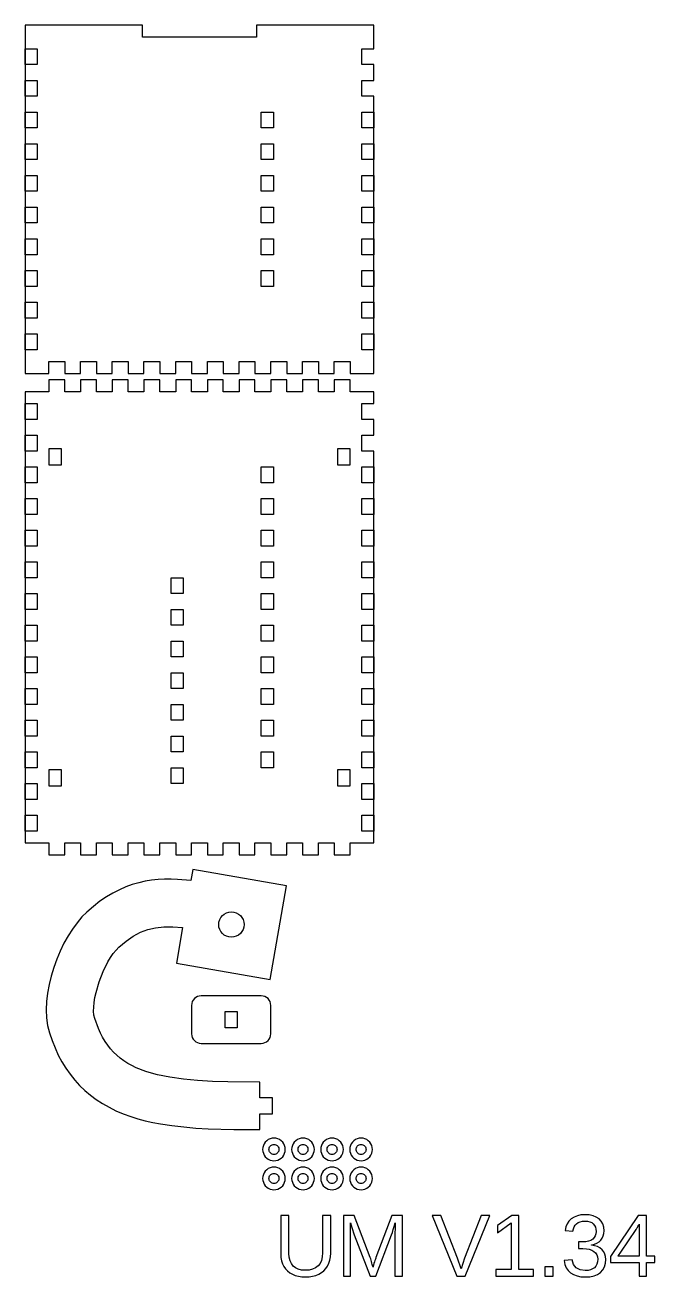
# Model space of a CAD drawing. Header units: metres. Extents: x -55 to 408, y -340 to 55.
# Drawn here: x 209 to 407.6, y -340.3 to 55 of the extents above; entities that cross this region are included whole.
import ezdxf

# ---------------------------------------------------------------- set-up
doc = ezdxf.new("R2010")
doc.units = ezdxf.units.M

msp = doc.modelspace()

# ---------------------------------------------------------------- linework, layer by layer
for p, q in [((246, 55), (209, 55)), ((209, 55), (209, -55)), ((246, 51.2), (246, 55)), ((319, 55), (282, 55)), ((282, 55), (282, 51.2)), ((319, 47.5), (319, 55)), ((209, 42.5), (209, 47.5)), ((209, 47.5), (212.8, 47.5)), ((212.8, 47.5), (212.8, 42.5)), ((282, 51.2), (246, 51.2)), ((315.2, 42.5), (315.2, 47.5)), ((315.2, 47.5), (319, 47.5)), ((212.8, 42.5), (209, 42.5)), ((319, 42.5), (315.2, 42.5)), ((319, 37.5), (319, 42.5)), ((209, 32.5), (209, 37.5)), ((209, 37.5), (212.8, 37.5)), ((212.8, 37.5), (212.8, 32.5)), ((315.2, 32.5), (315.2, 37.5)), ((315.2, 37.5), (319, 37.5)), ((212.8, 32.5), (209, 32.5)), ((319, 32.5), (315.2, 32.5)), ((319, -55), (319, 32.5)), ((209, 22.5), (209, 27.5)), ((209, 27.5), (212.8, 27.5)), ((212.8, 27.5), (212.8, 22.5)), ((283.5, 22.5), (283.5, 27.5)), ((283.5, 27.5), (287.3, 27.5)), ((287.3, 27.5), (287.3, 22.5)), ((315.2, 22.5), (315.2, 27.5)), ((315.2, 27.5), (319, 27.5)), ((319, 27.5), (319, 22.5)), ((212.8, 22.5), (209, 22.5)), ((287.3, 22.5), (283.5, 22.5)), ((319, 22.5), (315.2, 22.5)), ((209, 12.5), (209, 17.5)), ((209, 17.5), (212.8, 17.5)), ((212.8, 17.5), (212.8, 12.5)), ((283.5, 12.5), (283.5, 17.5)), ((283.5, 17.5), (287.3, 17.5)), ((287.3, 17.5), (287.3, 12.5)), ((315.2, 12.5), (315.2, 17.5)), ((315.2, 17.5), (319, 17.5)), ((319, 17.5), (319, 12.5)), ((212.8, 12.5), (209, 12.5)), ((287.3, 12.5), (283.5, 12.5)), ((319, 12.5), (315.2, 12.5)), ((209, 2.5), (209, 7.5)), ((209, 7.5), (212.8, 7.5)), ((212.8, 7.5), (212.8, 2.5)), ((283.5, 2.5), (283.5, 7.5)), ((283.5, 7.5), (287.3, 7.5)), ((287.3, 7.5), (287.3, 2.49998)), ((315.2, 2.5), (315.2, 7.5)), ((315.2, 7.5), (319, 7.5)), ((319, 7.5), (319, 2.5)), ((212.8, 2.5), (209, 2.5)), ((287.3, 2.49998), (283.5, 2.5)), ((319, 2.5), (315.2, 2.5)), ((209, -7.5), (209, -2.5)), ((209, -2.5), (212.8, -2.5)), ((212.8, -2.5), (212.8, -7.5)), ((283.5, -7.5), (283.5, -2.49998)), ((283.5, -2.49998), (287.3, -2.5)), ((287.3, -2.5), (287.3, -7.5)), ((315.2, -7.5), (315.2, -2.5)), ((315.2, -2.5), (319, -2.5)), ((319, -2.5), (319, -7.5)), ((212.8, -7.5), (209, -7.5)), ((287.3, -7.5), (283.5, -7.5)), ((319, -7.5), (315.2, -7.5)), ((209, -17.5), (209, -12.5)), ((209, -12.5), (212.8, -12.5)), ((212.8, -12.5), (212.8, -17.5)), ((283.5, -17.5), (283.5, -12.5)), ((283.5, -12.5), (287.3, -12.5)), ((287.3, -12.5), (287.3, -17.5)), ((315.2, -17.5), (315.2, -12.5)), ((315.2, -12.5), (319, -12.5)), ((319, -12.5), (319, -17.5)), ((212.8, -17.5), (209, -17.5)), ((287.3, -17.5), (283.5, -17.5)), ((319, -17.5), (315.2, -17.5)), ((209, -27.5), (209, -22.5)), ((209, -22.5), (212.8, -22.5)), ((212.8, -22.5), (212.8, -27.5)), ((283.5, -27.5), (283.5, -22.5)), ((283.5, -22.5), (287.3, -22.5)), ((287.3, -22.5), (287.3, -27.5)), ((315.2, -27.5), (315.2, -22.5)), ((315.2, -22.5), (319, -22.5)), ((319, -22.5), (319, -27.5)), ((212.8, -27.5), (209, -27.5)), ((287.3, -27.5), (283.5, -27.5)), ((319, -27.5), (315.2, -27.5)), ((209, -37.5), (209, -32.5)), ((209, -32.5), (212.8, -32.5)), ((212.8, -32.5), (212.8, -37.5)), ((315.2, -37.5), (315.2, -32.5)), ((315.2, -32.5), (319, -32.5)), ((319, -32.5), (319, -37.5)), ((212.8, -37.5), (209, -37.5)), ((319, -37.5), (315.2, -37.5)), ((209, -47.5), (209, -42.5)), ((209, -42.5), (212.8, -42.5)), ((212.8, -42.5), (212.8, -47.5)), ((315.2, -47.5), (315.2, -42.5)), ((315.2, -42.5), (319, -42.5)), ((319, -42.5), (319, -47.5)), ((212.8, -47.5), (209, -47.5)), ((216.5, -51.2), (221.5, -51.2)), ((216.5, -55), (216.5, -51.2)), ((221.5, -51.2), (221.5, -55)), ((226.5, -55), (226.5, -51.2)), ((226.5, -51.2), (231.5, -51.2)), ((231.5, -51.2), (231.5, -55)), ((236.5, -55), (236.5, -51.2)), ((236.5, -51.2), (241.5, -51.2)), ((241.5, -51.2), (241.5, -55)), ((246.5, -55), (246.5, -51.2)), ((246.5, -51.2), (251.5, -51.2)), ((251.5, -51.2), (251.5, -55)), ((256.5, -55), (256.5, -51.2)), ((256.5, -51.2), (261.5, -51.2)), ((261.5, -51.2), (261.5, -55)), ((266.5, -55), (266.5, -51.2)), ((266.5, -51.2), (271.5, -51.2)), ((271.5, -51.2), (271.5, -55)), ((276.5, -55), (276.5, -51.2)), ((276.5, -51.2), (281.5, -51.2)), ((281.5, -51.2), (281.5, -55)), ((286.5, -55), (286.5, -51.2)), ((286.5, -51.2), (291.5, -51.2)), ((291.5, -51.2), (291.5, -55)), ((296.5, -55), (296.5, -51.2)), ((296.5, -51.2), (301.5, -51.2)), ((301.5, -51.2), (301.5, -55)), ((306.5, -55), (306.5, -51.2)), ((306.5, -51.2), (311.5, -51.2)), ((311.5, -51.2), (311.5, -55)), ((319, -47.5), (315.2, -47.5)), ((209, -55), (216.5, -55)), ((221.5, -55), (226.5, -55)), ((231.5, -55), (236.5, -55)), ((241.5, -55), (246.5, -55)), ((251.5, -55), (256.5, -55)), ((261.5, -55), (266.5, -55)), ((271.5, -55), (276.5, -55)), ((281.5, -55), (286.5, -55)), ((291.5, -55), (296.5, -55)), ((301.5, -55), (306.5, -55)), ((311.5, -55), (319, -55)), ((221.5, -57), (216.5, -57)), ((216.5, -57), (216.5, -60.8)), ((221.5, -60.8), (221.5, -57)), ((231.5, -57), (226.5, -57)), ((226.5, -57), (226.5, -60.8)), ((231.5, -60.8), (231.5, -57)), ((241.5, -57), (236.5, -57)), ((236.5, -57), (236.5, -60.8)), ((241.5, -60.8), (241.5, -57)), ((251.5, -57), (246.5, -57)), ((246.5, -57), (246.5, -60.8)), ((251.5, -60.8), (251.5, -57)), ((261.5, -57), (256.5, -57)), ((256.5, -57), (256.5, -60.8)), ((261.5, -60.8), (261.5, -57)), ((271.5, -57), (266.5, -57)), ((266.5, -57), (266.5, -60.8)), ((271.5, -60.8), (271.5, -57)), ((281.5, -57), (276.5, -57)), ((276.5, -57), (276.5, -60.8)), ((281.5, -60.8), (281.5, -57)), ((291.5, -57), (286.5, -57)), ((286.5, -57), (286.5, -60.8)), ((291.5, -60.8), (291.5, -57)), ((301.5, -57), (296.5, -57)), ((296.5, -57), (296.5, -60.8)), ((301.5, -60.8), (301.5, -57)), ((311.5, -57), (306.5, -57)), ((306.5, -57), (306.5, -60.8)), ((311.5, -60.8), (311.5, -57)), ((216.5, -60.8), (209, -60.8)), ((209, -60.8), (209, -203.2)), ((226.5, -60.8), (221.5, -60.8)), ((236.5, -60.8), (231.5, -60.8)), ((246.5, -60.8), (241.5, -60.8)), ((256.5, -60.8), (251.5, -60.8)), ((266.5, -60.8), (261.5, -60.8)), ((276.5, -60.8), (271.5, -60.8)), ((286.5, -60.8), (281.5, -60.8)), ((296.5, -60.8), (291.5, -60.8)), ((306.5, -60.8), (301.5, -60.8)), ((319, -60.8), (311.5, -60.8)), ((319, -64.5), (319, -60.8)), ((209, -69.5), (209, -64.5)), ((209, -64.5), (212.8, -64.5)), ((212.8, -64.5), (212.8, -69.5)), ((315.2, -69.5), (315.2, -64.5)), ((315.2, -64.5), (319, -64.5)), ((212.8, -69.5), (209, -69.5)), ((319, -69.5), (315.2, -69.5)), ((319, -74.5), (319, -69.5)), ((209, -79.5), (209, -74.5)), ((209, -74.5), (212.8, -74.5)), ((212.8, -74.5), (212.8, -79.5)), ((315.2, -79.5), (315.2, -74.5)), ((315.2, -74.5), (319, -74.5)), ((216.6, -83.925), (216.6, -78.675)), ((216.6, -78.675), (220.4, -78.675)), ((220.4, -78.675), (220.4, -83.925)), ((307.6, -83.925), (307.6, -78.675)), ((307.6, -78.675), (311.4, -78.675)), ((311.4, -78.675), (311.4, -83.925)), ((212.8, -79.5), (209, -79.5)), ((319, -79.5), (315.2, -79.5)), ((319, -203.2), (319, -79.5)), ((209, -89.5), (209, -84.5)), ((209, -84.5), (212.8, -84.5)), ((212.8, -84.5), (212.8, -89.5)), ((220.4, -83.925), (216.6, -83.925)), ((283.5, -89.5), (283.5, -84.5)), ((283.5, -84.5), (287.3, -84.5)), ((287.3, -84.5), (287.3, -89.5)), ((311.4, -83.925), (307.6, -83.925)), ((315.2, -89.5), (315.2, -84.5)), ((315.2, -84.5), (319, -84.5)), ((319, -84.5), (319, -89.5)), ((212.8, -89.5), (209, -89.5)), ((287.3, -89.5), (283.5, -89.5)), ((319, -89.5), (315.2, -89.5)), ((209, -99.5), (209, -94.5)), ((209, -94.5), (212.8, -94.5)), ((212.8, -94.5), (212.8, -99.5)), ((283.5, -99.5), (283.5, -94.5)), ((283.5, -94.5), (287.3, -94.5)), ((287.3, -94.5), (287.3, -99.5)), ((315.2, -99.5), (315.2, -94.5)), ((315.2, -94.5), (319, -94.5)), ((319, -94.5), (319, -99.5)), ((212.8, -99.5), (209, -99.5)), ((287.3, -99.5), (283.5, -99.5)), ((319, -99.5), (315.2, -99.5)), ((209, -109.5), (209, -104.5)), ((209, -104.5), (212.8, -104.5)), ((212.8, -104.5), (212.8, -109.5)), ((283.5, -109.5), (283.5, -104.5)), ((283.5, -104.5), (287.3, -104.5)), ((287.3, -104.5), (287.3, -109.5)), ((315.2, -109.5), (315.2, -104.5)), ((315.2, -104.5), (319, -104.5)), ((319, -104.5), (319, -109.5)), ((212.8, -109.5), (209, -109.5)), ((287.3, -109.5), (283.5, -109.5)), ((319, -109.5), (315.2, -109.5)), ((209, -119.5), (209, -114.5)), ((209, -114.5), (212.8, -114.5)), ((212.8, -114.5), (212.8, -119.5)), ((283.5, -119.5), (283.5, -114.5)), ((283.5, -114.5), (287.3, -114.5)), ((287.3, -114.5), (287.3, -119.5)), ((315.2, -119.5), (315.2, -114.5)), ((315.2, -114.5), (319, -114.5)), ((319, -114.5), (319, -119.5)), ((212.8, -119.5), (209, -119.5)), ((255.05, -124.5), (255.05, -119.5)), ((255.05, -119.5), (258.85, -119.5)), ((258.85, -119.5), (258.85, -124.5)), ((287.3, -119.5), (283.5, -119.5)), ((319, -119.5), (315.2, -119.5)), ((209, -129.5), (209, -124.5)), ((209, -124.5), (212.8, -124.5)), ((212.8, -124.5), (212.8, -129.5)), ((258.85, -124.5), (255.05, -124.5)), ((283.5, -129.5), (283.5, -124.5)), ((283.5, -124.5), (287.3, -124.5)), ((287.3, -124.5), (287.3, -129.5)), ((315.2, -129.5), (315.2, -124.5)), ((315.2, -124.5), (319, -124.5)), ((319, -124.5), (319, -129.5)), ((212.8, -129.5), (209, -129.5)), ((255.05, -134.5), (255.05, -129.5)), ((255.05, -129.5), (258.85, -129.5)), ((258.85, -129.5), (258.85, -134.5)), ((287.3, -129.5), (283.5, -129.5)), ((319, -129.5), (315.2, -129.5)), ((209, -139.5), (209, -134.5)), ((209, -134.5), (212.8, -134.5)), ((212.8, -134.5), (212.8, -139.5)), ((258.85, -134.5), (255.05, -134.5)), ((283.5, -139.5), (283.5, -134.5)), ((283.5, -134.5), (287.3, -134.5)), ((287.3, -134.5), (287.3, -139.5)), ((315.2, -139.5), (315.2, -134.5)), ((315.2, -134.5), (319, -134.5)), ((319, -134.5), (319, -139.5)), ((212.8, -139.5), (209, -139.5)), ((255.05, -144.5), (255.05, -139.5)), ((255.05, -139.5), (258.85, -139.5)), ((258.85, -139.5), (258.85, -144.5)), ((287.3, -139.5), (283.5, -139.5)), ((319, -139.5), (315.2, -139.5)), ((209, -149.5), (209, -144.5)), ((209, -144.5), (212.8, -144.5)), ((212.8, -144.5), (212.8, -149.5)), ((258.85, -144.5), (255.05, -144.5)), ((283.5, -149.5), (283.5, -144.5)), ((283.5, -144.5), (287.3, -144.5)), ((287.3, -144.5), (287.3, -149.5)), ((315.2, -149.5), (315.2, -144.5)), ((315.2, -144.5), (319, -144.5)), ((319, -144.5), (319, -149.5)), ((212.8, -149.5), (209, -149.5)), ((255.05, -154.5), (255.05, -149.5)), ((255.05, -149.5), (258.85, -149.5)), ((258.85, -149.5), (258.85, -154.5)), ((287.3, -149.5), (283.5, -149.5)), ((319, -149.5), (315.2, -149.5)), ((209, -159.5), (209, -154.5)), ((209, -154.5), (212.8, -154.5)), ((212.8, -154.5), (212.8, -159.5)), ((258.85, -154.5), (255.05, -154.5)), ((283.5, -159.5), (283.5, -154.5)), ((283.5, -154.5), (287.3, -154.5)), ((287.3, -154.5), (287.3, -159.5)), ((315.2, -159.5), (315.2, -154.5)), ((315.2, -154.5), (319, -154.5)), ((319, -154.5), (319, -159.5)), ((212.8, -159.5), (209, -159.5)), ((255.05, -164.5), (255.05, -159.5)), ((255.05, -159.5), (258.85, -159.5)), ((258.85, -159.5), (258.85, -164.5)), ((287.3, -159.5), (283.5, -159.5)), ((319, -159.5), (315.2, -159.5)), ((209, -169.5), (209, -164.5)), ((209, -164.5), (212.8, -164.5)), ((212.8, -164.5), (212.8, -169.5)), ((258.85, -164.5), (255.05, -164.5)), ((283.5, -169.5), (283.5, -164.5)), ((283.5, -164.5), (287.3, -164.5)), ((287.3, -164.5), (287.3, -169.5)), ((315.2, -169.5), (315.2, -164.5)), ((315.2, -164.5), (319, -164.5)), ((319, -164.5), (319, -169.5)), ((212.8, -169.5), (209, -169.5)), ((255.05, -174.5), (255.05, -169.5)), ((255.05, -169.5), (258.85, -169.5)), ((258.85, -169.5), (258.85, -174.5)), ((287.3, -169.5), (283.5, -169.5)), ((319, -169.5), (315.2, -169.5)), ((209, -179.5), (209, -174.5)), ((209, -174.5), (212.8, -174.5)), ((212.8, -174.5), (212.8, -179.5)), ((258.85, -174.5), (255.05, -174.5)), ((283.5, -179.5), (283.5, -174.5)), ((283.5, -174.5), (287.3, -174.5)), ((287.3, -174.5), (287.3, -179.5)), ((315.2, -179.5), (315.2, -174.5)), ((315.2, -174.5), (319, -174.5)), ((319, -174.5), (319, -179.5)), ((212.8, -179.5), (209, -179.5)), ((216.6, -185.325), (216.6, -180.075)), ((216.6, -180.075), (220.4, -180.075)), ((220.4, -180.075), (220.4, -185.325)), ((255.05, -184.5), (255.05, -179.5)), ((255.05, -179.5), (258.85, -179.5)), ((258.85, -179.5), (258.85, -184.5)), ((287.3, -179.5), (283.5, -179.5)), ((307.6, -185.325), (307.6, -180.075)), ((307.6, -180.075), (311.4, -180.075)), ((311.4, -180.075), (311.4, -185.325)), ((319, -179.5), (315.2, -179.5)), ((209, -189.5), (209, -184.5)), ((209, -184.5), (212.8, -184.5)), ((212.8, -184.5), (212.8, -189.5)), ((220.4, -185.325), (216.6, -185.325)), ((258.85, -184.5), (255.05, -184.5)), ((311.4, -185.325), (307.6, -185.325)), ((315.2, -189.5), (315.2, -184.5)), ((315.2, -184.5), (319, -184.5)), ((319, -184.5), (319, -189.5)), ((212.8, -189.5), (209, -189.5)), ((319, -189.5), (315.2, -189.5)), ((209, -199.5), (209, -194.5)), ((209, -194.5), (212.8, -194.5)), ((212.8, -194.5), (212.8, -199.5)), ((315.2, -199.5), (315.2, -194.5)), ((315.2, -194.5), (319, -194.5)), ((319, -194.5), (319, -199.5)), ((212.8, -199.5), (209, -199.5)), ((319, -199.5), (315.2, -199.5)), ((209, -203.2), (216.5, -203.2)), ((216.5, -203.2), (216.5, -207)), ((221.5, -203.2), (226.5, -203.2)), ((221.5, -207), (221.5, -203.2)), ((226.5, -203.2), (226.5, -207)), ((231.5, -207), (231.5, -203.2)), ((231.5, -203.2), (236.5, -203.2)), ((236.5, -203.2), (236.5, -207)), ((241.5, -207), (241.5, -203.2)), ((241.5, -203.2), (246.5, -203.2)), ((246.5, -203.2), (246.5, -207)), ((251.5, -207), (251.5, -203.2)), ((251.5, -203.2), (256.5, -203.2)), ((256.5, -203.2), (256.5, -207)), ((261.5, -207), (261.5, -203.2)), ((261.5, -203.2), (266.5, -203.2)), ((266.5, -203.2), (266.5, -207)), ((271.5, -207), (271.5, -203.2)), ((271.5, -203.2), (276.5, -203.2)), ((276.5, -203.2), (276.5, -207)), ((281.5, -207), (281.5, -203.2)), ((281.5, -203.2), (286.5, -203.2)), ((286.5, -203.2), (286.5, -207)), ((291.5, -207), (291.5, -203.2)), ((291.5, -203.2), (296.5, -203.2)), ((296.5, -203.2), (296.5, -207)), ((301.5, -207), (301.5, -203.2)), ((301.5, -203.2), (306.5, -203.2)), ((306.5, -203.2), (306.5, -207)), ((311.5, -207), (311.5, -203.2)), ((311.5, -203.2), (319, -203.2)), ((216.5, -207), (221.5, -207)), ((226.5, -207), (231.5, -207)), ((236.5, -207), (241.5, -207)), ((246.5, -207), (251.5, -207)), ((256.5, -207), (261.5, -207)), ((266.5, -207), (271.5, -207)), ((276.5, -207), (281.5, -207)), ((286.5, -207), (291.5, -207)), ((296.5, -207), (301.5, -207)), ((306.5, -207), (311.5, -207)), ((261.858, -211.647), (261.258, -215.08)), ((291.412, -216.8), (261.858, -211.647)), ((240.79, -217.108), (238.757, -217.992)), ((242.821, -216.377), (240.79, -217.108)), ((244.851, -215.789), (242.821, -216.377)), ((246.882, -215.335), (244.851, -215.789)), ((248.914, -215.004), (246.882, -215.335)), ((250.951, -214.788), (248.914, -215.004)), ((252.994, -214.676), (250.951, -214.788)), ((255.044, -214.66), (252.994, -214.676)), ((257.104, -214.728), (255.044, -214.66)), ((261.258, -215.08), (257.104, -214.728)), ((286.259, -246.357), (291.412, -216.8)), ((234.674, -220.258), (232.621, -221.659)), ((236.718, -219.039), (234.674, -220.258)), ((238.757, -217.992), (236.718, -219.039)), ((228.484, -225.047), (226.928, -226.607)), ((230.558, -223.252), (228.484, -225.047)), ((232.621, -221.659), (230.558, -223.252)), ((272.502, -225.315), (273.252, -225.082)), ((273.252, -225.082), (274.059, -225)), ((274.059, -225), (274.865, -225.082)), ((274.865, -225.082), (275.615, -225.315)), ((225.415, -228.4), (223.96, -230.398)), ((226.928, -226.607), (225.415, -228.4)), ((270.058, -229), (270.14, -228.194)), ((270.14, -229.806), (270.058, -229)), ((270.14, -228.194), (270.373, -227.443)), ((270.373, -227.443), (270.742, -226.764)), ((270.742, -226.764), (271.23, -226.172)), ((271.23, -226.172), (271.822, -225.684)), ((271.822, -225.684), (272.502, -225.315)), ((275.615, -225.315), (276.295, -225.684)), ((276.295, -225.684), (276.887, -226.172)), ((276.887, -226.172), (277.375, -226.764)), ((277.375, -226.764), (277.744, -227.443)), ((277.744, -227.443), (277.977, -228.194)), ((277.977, -228.194), (278.058, -229)), ((278.058, -229), (277.977, -229.806)), ((222.575, -232.577), (221.276, -234.91)), ((223.96, -230.398), (222.575, -232.577)), ((240.883, -234.2), (243.128, -232.647)), ((243.128, -232.647), (245.383, -231.446)), ((245.383, -231.446), (247.702, -230.573)), ((247.702, -230.573), (250.138, -230.005)), ((250.138, -230.005), (252.744, -229.72)), ((252.744, -229.72), (255.572, -229.694)), ((255.572, -229.694), (258.676, -229.903)), ((258.676, -229.903), (256.705, -241.201)), ((270.373, -230.557), (270.14, -229.806)), ((270.742, -231.237), (270.373, -230.557)), ((271.23, -231.829), (270.742, -231.237)), ((271.822, -232.317), (271.23, -231.829)), ((272.502, -232.686), (271.822, -232.317)), ((273.252, -232.919), (272.502, -232.686)), ((274.059, -233), (273.252, -232.919)), ((274.865, -232.919), (274.059, -233)), ((275.615, -232.686), (274.865, -232.919)), ((276.295, -232.317), (275.615, -232.686)), ((276.887, -231.829), (276.295, -232.317)), ((277.375, -231.237), (276.887, -231.829)), ((277.744, -230.557), (277.375, -231.237)), ((277.977, -229.806), (277.744, -230.557)), ((221.276, -234.91), (220.077, -237.369)), ((236.819, -238.147), (237.699, -237.048)), ((237.699, -237.048), (238.596, -236.128)), ((238.596, -236.128), (240.883, -234.2)), ((218.991, -239.929), (218.033, -242.563)), ((220.077, -237.369), (218.991, -239.929)), ((233.641, -243.839), (235.146, -240.783)), ((235.146, -240.783), (235.965, -239.4)), ((235.965, -239.4), (236.819, -238.147)), ((218.033, -242.563), (217.216, -245.246)), ((232.37, -247.123), (233.641, -243.839)), ((256.705, -241.201), (286.259, -246.357)), ((216.556, -247.95), (216.065, -250.649)), ((217.216, -245.246), (216.556, -247.95)), ((231.401, -250.438), (232.37, -247.123)), ((216.065, -250.649), (215.759, -253.316)), ((230.799, -253.591), (231.05, -252.047)), ((231.05, -252.047), (231.401, -250.438)), ((262.014, -252.828), (261.737, -253.337)), ((262.381, -252.383), (262.014, -252.828)), ((262.826, -252.016), (262.381, -252.383)), ((263.335, -251.738), (262.826, -252.016)), ((263.897, -251.563), (263.335, -251.738)), ((264.5, -251.502), (263.897, -251.563)), ((283.5, -251.502), (264.5, -251.502)), ((284.103, -251.563), (283.5, -251.502)), ((284.665, -251.738), (284.103, -251.563)), ((285.174, -252.016), (284.665, -251.738)), ((285.619, -252.383), (285.174, -252.016)), ((285.986, -252.828), (285.619, -252.383)), ((286.263, -253.337), (285.986, -252.828)), ((215.759, -253.316), (215.65, -255.927)), ((215.65, -255.927), (215.754, -258.453)), ((230.629, -256.386), (230.655, -255.046)), ((230.727, -257.589), (230.629, -256.386)), ((230.655, -255.046), (230.799, -253.591)), ((261.561, -253.899), (261.5, -254.502)), ((261.5, -254.502), (261.5, -263.498)), ((261.737, -253.337), (261.561, -253.899)), ((272.1, -261.575), (272.1, -256.425)), ((272.1, -256.425), (275.9, -256.425)), ((275.9, -256.425), (275.9, -261.575)), ((286.439, -253.899), (286.263, -253.337)), ((286.5, -254.502), (286.439, -253.899)), ((286.5, -263.498), (286.5, -254.502)), ((215.754, -258.453), (216.084, -260.869)), ((230.959, -258.629), (230.727, -257.589)), ((232.11, -261.787), (230.959, -258.629)), ((216.084, -260.869), (216.654, -263.148)), ((216.654, -263.148), (217.499, -265.611)), ((232.763, -263.235), (232.11, -261.787)), ((233.47, -264.6), (232.763, -263.235)), ((234.235, -265.884), (233.47, -264.6)), ((261.5, -263.498), (261.561, -264.101)), ((261.561, -264.101), (261.737, -264.663)), ((261.737, -264.663), (262.014, -265.172)), ((275.9, -261.575), (272.1, -261.575)), ((285.986, -265.172), (286.263, -264.663)), ((286.263, -264.663), (286.439, -264.101)), ((286.439, -264.101), (286.5, -263.498)), ((217.499, -265.611), (218.441, -267.962)), ((218.441, -267.962), (219.483, -270.203)), ((235.058, -267.09), (234.235, -265.884)), ((235.944, -268.219), (235.058, -267.09)), ((236.894, -269.275), (235.944, -268.219)), ((262.014, -265.172), (262.381, -265.617)), ((262.381, -265.617), (262.826, -265.984)), ((262.826, -265.984), (263.335, -266.262)), ((263.335, -266.262), (263.897, -266.437)), ((263.897, -266.437), (264.5, -266.498)), ((264.5, -266.498), (283.5, -266.498)), ((283.5, -266.498), (284.103, -266.437)), ((284.103, -266.437), (284.665, -266.262)), ((284.665, -266.262), (285.174, -265.984)), ((285.174, -265.984), (285.619, -265.617)), ((285.619, -265.617), (285.986, -265.172)), ((219.483, -270.203), (220.623, -272.335)), ((220.623, -272.335), (221.864, -274.357)), ((237.911, -270.261), (236.894, -269.275)), ((238.997, -271.178), (237.911, -270.261)), ((240.154, -272.03), (238.997, -271.178)), ((241.386, -272.818), (240.154, -272.03)), ((221.864, -274.357), (223.206, -276.271)), ((223.206, -276.271), (224.649, -278.077)), ((242.694, -273.546), (241.386, -272.818)), ((244.081, -274.216), (242.694, -273.546)), ((247.101, -275.391), (244.081, -274.216)), ((248.88, -275.94), (247.101, -275.391)), ((250.743, -276.426), (248.88, -275.94)), ((254.704, -277.225), (250.743, -276.426)), ((224.649, -278.077), (226.195, -279.776)), ((226.195, -279.776), (227.844, -281.37)), ((258.945, -277.818), (254.704, -277.225)), ((263.431, -278.235), (258.945, -277.818)), ((268.124, -278.507), (263.431, -278.235)), ((272.987, -278.663), (268.124, -278.507)), ((283.077, -278.752), (272.987, -278.663)), ((283.078, -283.751), (283.077, -278.752)), ((227.844, -281.37), (229.596, -282.857)), ((229.596, -282.857), (231.453, -284.24)), ((231.453, -284.24), (233.415, -285.519)), ((287.069, -283.747), (283.078, -283.751)), ((287.073, -288.746), (287.069, -283.747)), ((233.415, -285.519), (235.482, -286.695)), ((235.482, -286.695), (237.657, -287.768)), ((237.657, -287.768), (239.938, -288.739)), ((239.938, -288.739), (242.327, -289.609)), ((242.327, -289.609), (244.568, -290.306)), ((244.568, -290.306), (246.878, -290.92)), ((246.878, -290.92), (249.255, -291.459)), ((249.255, -291.459), (251.696, -291.925)), ((251.696, -291.925), (255.312, -292.478)), ((255.312, -292.478), (259.038, -292.907)), ((283.076, -288.75), (287.073, -288.746)), ((283.077, -293.749), (283.076, -288.75)), ((259.038, -292.907), (262.863, -293.228)), ((262.863, -293.228), (266.776, -293.457)), ((266.776, -293.457), (274.82, -293.697)), ((274.82, -293.697), (283.077, -293.749)), ((287.5, -296.425), (286.879, -296.479)), ((288.121, -296.479), (287.5, -296.425)), ((296.65, -296.425), (296.029, -296.479)), ((297.271, -296.479), (296.65, -296.425)), ((305.8, -296.425), (305.179, -296.479)), ((306.421, -296.479), (305.8, -296.425)), ((314.95, -296.425), (314.329, -296.479)), ((315.571, -296.479), (314.95, -296.425)), ((283.979, -299.379), (283.925, -300)), ((283.925, -300), (283.979, -300.621)), ((284.141, -298.777), (283.979, -299.379)), ((284.404, -298.213), (284.141, -298.777)), ((284.761, -297.702), (284.404, -298.213)), ((285.202, -297.261), (284.761, -297.702)), ((285.713, -296.904), (285.202, -297.261)), ((286.277, -296.641), (285.713, -296.904)), ((285.925, -300), (285.949, -299.727)), ((285.949, -300.273), (285.925, -300)), ((285.949, -299.727), (286.02, -299.461)), ((286.02, -300.539), (285.949, -300.273)), ((286.02, -299.461), (286.136, -299.213)), ((286.136, -299.213), (286.293, -298.988)), ((286.879, -296.479), (286.277, -296.641)), ((286.293, -298.988), (286.488, -298.793)), ((286.488, -298.793), (286.713, -298.636)), ((286.713, -298.636), (286.961, -298.52)), ((286.961, -298.52), (287.227, -298.449)), ((287.227, -298.449), (287.5, -298.425)), ((287.5, -298.425), (287.773, -298.449)), ((287.773, -298.449), (288.039, -298.52)), ((288.039, -298.52), (288.287, -298.636)), ((288.723, -296.641), (288.121, -296.479)), ((288.287, -298.636), (288.512, -298.793)), ((288.512, -298.793), (288.707, -298.988)), ((288.707, -298.988), (288.864, -299.213)), ((289.287, -296.904), (288.723, -296.641)), ((288.864, -299.213), (288.98, -299.461)), ((288.98, -299.461), (289.051, -299.727)), ((289.051, -300.273), (288.98, -300.539)), ((289.051, -299.727), (289.075, -300)), ((289.075, -300), (289.051, -300.273)), ((289.798, -297.261), (289.287, -296.904)), ((290.239, -297.702), (289.798, -297.261)), ((290.596, -298.213), (290.239, -297.702)), ((290.859, -298.777), (290.596, -298.213)), ((291.021, -299.379), (290.859, -298.777)), ((291.075, -300), (291.021, -299.379)), ((291.021, -300.621), (291.075, -300)), ((293.129, -299.379), (293.075, -300)), ((293.075, -300), (293.129, -300.621)), ((293.291, -298.777), (293.129, -299.379)), ((293.554, -298.213), (293.291, -298.777)), ((293.911, -297.702), (293.554, -298.213)), ((294.352, -297.261), (293.911, -297.702)), ((294.863, -296.904), (294.352, -297.261)), ((295.427, -296.641), (294.863, -296.904)), ((295.075, -300), (295.099, -299.727)), ((295.099, -300.273), (295.075, -300)), ((295.099, -299.727), (295.17, -299.461)), ((295.17, -300.539), (295.099, -300.273)), ((295.17, -299.461), (295.286, -299.213)), ((295.286, -299.213), (295.443, -298.988)), ((296.029, -296.479), (295.427, -296.641)), ((295.443, -298.988), (295.638, -298.793)), ((295.638, -298.793), (295.863, -298.636)), ((295.863, -298.636), (296.111, -298.52)), ((296.111, -298.52), (296.377, -298.449)), ((296.377, -298.449), (296.65, -298.425)), ((296.65, -298.425), (296.923, -298.449)), ((296.923, -298.449), (297.189, -298.52)), ((297.189, -298.52), (297.437, -298.636)), ((297.873, -296.641), (297.271, -296.479)), ((297.437, -298.636), (297.662, -298.793)), ((297.662, -298.793), (297.857, -298.988)), ((297.857, -298.988), (298.014, -299.213)), ((298.437, -296.904), (297.873, -296.641)), ((298.014, -299.213), (298.13, -299.461)), ((298.13, -299.461), (298.201, -299.727)), ((298.201, -300.273), (298.13, -300.539)), ((298.201, -299.727), (298.225, -300)), ((298.225, -300), (298.201, -300.273)), ((298.948, -297.261), (298.437, -296.904)), ((299.389, -297.702), (298.948, -297.261)), ((299.746, -298.213), (299.389, -297.702)), ((300.009, -298.777), (299.746, -298.213)), ((300.171, -299.379), (300.009, -298.777)), ((300.225, -300), (300.171, -299.379)), ((300.171, -300.621), (300.225, -300)), ((302.279, -299.379), (302.225, -300)), ((302.225, -300), (302.279, -300.621)), ((302.441, -298.777), (302.279, -299.379)), ((302.704, -298.213), (302.441, -298.777)), ((303.061, -297.702), (302.704, -298.213)), ((303.502, -297.261), (303.061, -297.702)), ((304.012, -296.904), (303.502, -297.261)), ((304.577, -296.641), (304.012, -296.904)), ((304.225, -300), (304.249, -299.727)), ((304.249, -300.273), (304.225, -300)), ((304.249, -299.727), (304.32, -299.461)), ((304.32, -300.539), (304.249, -300.273)), ((304.32, -299.461), (304.436, -299.213)), ((304.436, -299.213), (304.593, -298.988)), ((305.179, -296.479), (304.577, -296.641)), ((304.593, -298.988), (304.788, -298.793)), ((304.788, -298.793), (305.012, -298.636)), ((305.012, -298.636), (305.261, -298.52)), ((305.261, -298.52), (305.527, -298.449)), ((305.527, -298.449), (305.8, -298.425)), ((305.8, -298.425), (306.073, -298.449)), ((306.073, -298.449), (306.339, -298.52)), ((306.339, -298.52), (306.587, -298.636)), ((307.023, -296.641), (306.421, -296.479)), ((306.587, -298.636), (306.812, -298.793)), ((306.812, -298.793), (307.007, -298.988)), ((307.007, -298.988), (307.164, -299.213)), ((307.587, -296.904), (307.023, -296.641)), ((307.164, -299.213), (307.28, -299.461)), ((307.28, -299.461), (307.351, -299.727)), ((307.351, -300.273), (307.28, -300.539)), ((307.351, -299.727), (307.375, -300)), ((307.375, -300), (307.351, -300.273)), ((308.098, -297.261), (307.587, -296.904)), ((308.539, -297.702), (308.098, -297.261)), ((308.896, -298.213), (308.539, -297.702)), ((309.159, -298.777), (308.896, -298.213)), ((309.321, -299.379), (309.159, -298.777)), ((309.375, -300), (309.321, -299.379)), ((309.321, -300.621), (309.375, -300)), ((311.429, -299.379), (311.375, -300)), ((311.375, -300), (311.429, -300.621)), ((311.591, -298.777), (311.429, -299.379)), ((311.854, -298.213), (311.591, -298.777)), ((312.211, -297.702), (311.854, -298.213)), ((312.652, -297.261), (312.211, -297.702)), ((313.163, -296.904), (312.652, -297.261)), ((313.727, -296.641), (313.163, -296.904)), ((313.375, -300), (313.399, -299.727)), ((313.399, -300.273), (313.375, -300)), ((313.399, -299.727), (313.47, -299.461)), ((313.47, -300.539), (313.399, -300.273)), ((313.47, -299.461), (313.586, -299.213)), ((313.586, -299.213), (313.743, -298.988)), ((314.329, -296.479), (313.727, -296.641)), ((313.743, -298.988), (313.938, -298.793)), ((313.938, -298.793), (314.163, -298.636)), ((314.163, -298.636), (314.411, -298.52)), ((314.411, -298.52), (314.677, -298.449)), ((314.677, -298.449), (314.95, -298.425)), ((314.95, -298.425), (315.223, -298.449)), ((315.223, -298.449), (315.489, -298.52)), ((315.489, -298.52), (315.737, -298.636)), ((316.173, -296.641), (315.571, -296.479)), ((315.737, -298.636), (315.962, -298.793)), ((315.962, -298.793), (316.157, -298.988)), ((316.157, -298.988), (316.314, -299.213)), ((316.737, -296.904), (316.173, -296.641)), ((316.314, -299.213), (316.43, -299.461)), ((316.43, -299.461), (316.501, -299.727)), ((316.501, -300.273), (316.43, -300.539)), ((316.501, -299.727), (316.525, -300)), ((316.525, -300), (316.501, -300.273)), ((317.248, -297.261), (316.737, -296.904)), ((317.689, -297.702), (317.248, -297.261)), ((318.046, -298.213), (317.689, -297.702)), ((318.309, -298.777), (318.046, -298.213)), ((318.471, -299.379), (318.309, -298.777)), ((318.525, -300), (318.471, -299.379)), ((318.471, -300.621), (318.525, -300)), ((283.979, -300.621), (284.141, -301.223)), ((284.141, -301.223), (284.404, -301.787)), ((284.404, -301.787), (284.761, -302.298)), ((284.761, -302.298), (285.202, -302.739)), ((285.202, -302.739), (285.713, -303.096)), ((285.713, -303.096), (286.277, -303.359)), ((286.136, -300.787), (286.02, -300.539)), ((286.293, -301.012), (286.136, -300.787)), ((286.277, -303.359), (286.879, -303.521)), ((286.488, -301.207), (286.293, -301.012)), ((286.713, -301.364), (286.488, -301.207)), ((286.961, -301.48), (286.713, -301.364)), ((286.879, -303.521), (287.5, -303.575)), ((287.227, -301.551), (286.961, -301.48)), ((287.5, -301.575), (287.227, -301.551)), ((287.773, -301.551), (287.5, -301.575)), ((287.5, -303.575), (288.121, -303.521)), ((288.039, -301.48), (287.773, -301.551)), ((288.287, -301.364), (288.039, -301.48)), ((288.121, -303.521), (288.723, -303.359)), ((288.512, -301.207), (288.287, -301.364)), ((288.707, -301.012), (288.512, -301.207)), ((288.864, -300.787), (288.707, -301.012)), ((288.723, -303.359), (289.287, -303.096)), ((288.98, -300.539), (288.864, -300.787)), ((289.287, -303.096), (289.798, -302.739)), ((289.798, -302.739), (290.239, -302.298)), ((290.239, -302.298), (290.596, -301.787)), ((290.596, -301.787), (290.859, -301.223)), ((290.859, -301.223), (291.021, -300.621)), ((293.129, -300.621), (293.291, -301.223)), ((293.291, -301.223), (293.554, -301.787)), ((293.554, -301.787), (293.911, -302.298)), ((293.911, -302.298), (294.352, -302.739)), ((294.352, -302.739), (294.863, -303.096)), ((294.863, -303.096), (295.427, -303.359)), ((295.286, -300.787), (295.17, -300.539)), ((295.443, -301.012), (295.286, -300.787)), ((295.427, -303.359), (296.029, -303.521)), ((295.638, -301.207), (295.443, -301.012)), ((295.863, -301.364), (295.638, -301.207)), ((296.111, -301.48), (295.863, -301.364)), ((296.029, -303.521), (296.65, -303.575)), ((296.377, -301.551), (296.111, -301.48)), ((296.65, -301.575), (296.377, -301.551)), ((296.923, -301.551), (296.65, -301.575)), ((296.65, -303.575), (297.271, -303.521)), ((297.189, -301.48), (296.923, -301.551)), ((297.437, -301.364), (297.189, -301.48)), ((297.271, -303.521), (297.873, -303.359)), ((297.662, -301.207), (297.437, -301.364)), ((297.857, -301.012), (297.662, -301.207)), ((298.014, -300.787), (297.857, -301.012)), ((297.873, -303.359), (298.437, -303.096)), ((298.13, -300.539), (298.014, -300.787)), ((298.437, -303.096), (298.948, -302.739)), ((298.948, -302.739), (299.389, -302.298)), ((299.389, -302.298), (299.746, -301.787)), ((299.746, -301.787), (300.009, -301.223)), ((300.009, -301.223), (300.171, -300.621)), ((302.279, -300.621), (302.441, -301.223)), ((302.441, -301.223), (302.704, -301.787)), ((302.704, -301.787), (303.061, -302.298)), ((303.061, -302.298), (303.502, -302.739)), ((303.502, -302.739), (304.012, -303.096)), ((304.012, -303.096), (304.577, -303.359)), ((304.436, -300.787), (304.32, -300.539)), ((304.593, -301.012), (304.436, -300.787)), ((304.577, -303.359), (305.179, -303.521)), ((304.788, -301.207), (304.593, -301.012)), ((305.012, -301.364), (304.788, -301.207)), ((305.261, -301.48), (305.012, -301.364)), ((305.179, -303.521), (305.8, -303.575)), ((305.527, -301.551), (305.261, -301.48)), ((305.8, -301.575), (305.527, -301.551)), ((306.073, -301.551), (305.8, -301.575)), ((305.8, -303.575), (306.421, -303.521)), ((306.339, -301.48), (306.073, -301.551)), ((306.587, -301.364), (306.339, -301.48)), ((306.421, -303.521), (307.023, -303.359)), ((306.812, -301.207), (306.587, -301.364)), ((307.007, -301.012), (306.812, -301.207)), ((307.164, -300.787), (307.007, -301.012)), ((307.023, -303.359), (307.587, -303.096)), ((307.28, -300.539), (307.164, -300.787)), ((307.587, -303.096), (308.098, -302.739)), ((308.098, -302.739), (308.539, -302.298)), ((308.539, -302.298), (308.896, -301.787)), ((308.896, -301.787), (309.159, -301.223)), ((309.159, -301.223), (309.321, -300.621)), ((311.429, -300.621), (311.591, -301.223)), ((311.591, -301.223), (311.854, -301.787)), ((311.854, -301.787), (312.211, -302.298)), ((312.211, -302.298), (312.652, -302.739)), ((312.652, -302.739), (313.163, -303.096)), ((313.163, -303.096), (313.727, -303.359)), ((313.586, -300.787), (313.47, -300.539)), ((313.743, -301.012), (313.586, -300.787)), ((313.727, -303.359), (314.329, -303.521)), ((313.938, -301.207), (313.743, -301.012)), ((314.163, -301.364), (313.938, -301.207)), ((314.411, -301.48), (314.163, -301.364)), ((314.329, -303.521), (314.95, -303.575)), ((314.677, -301.551), (314.411, -301.48)), ((314.95, -301.575), (314.677, -301.551)), ((315.223, -301.551), (314.95, -301.575)), ((314.95, -303.575), (315.571, -303.521)), ((315.489, -301.48), (315.223, -301.551)), ((315.737, -301.364), (315.489, -301.48)), ((315.571, -303.521), (316.173, -303.359)), ((315.962, -301.207), (315.737, -301.364)), ((316.157, -301.012), (315.962, -301.207)), ((316.314, -300.787), (316.157, -301.012)), ((316.173, -303.359), (316.737, -303.096)), ((316.43, -300.539), (316.314, -300.787)), ((316.737, -303.096), (317.248, -302.739)), ((317.248, -302.739), (317.689, -302.298)), ((317.689, -302.298), (318.046, -301.787)), ((318.046, -301.787), (318.309, -301.223)), ((318.309, -301.223), (318.471, -300.621)), ((284.141, -307.927), (283.979, -308.529)), ((284.404, -307.363), (284.141, -307.927)), ((284.761, -306.852), (284.404, -307.363)), ((285.202, -306.411), (284.761, -306.852)), ((285.713, -306.054), (285.202, -306.411)), ((286.277, -305.791), (285.713, -306.054)), ((286.136, -308.363), (286.293, -308.138)), ((286.879, -305.629), (286.277, -305.791)), ((286.293, -308.138), (286.488, -307.943)), ((286.488, -307.943), (286.713, -307.786)), ((286.713, -307.786), (286.961, -307.67)), ((287.5, -305.575), (286.879, -305.629)), ((286.961, -307.67), (287.227, -307.599)), ((287.227, -307.599), (287.5, -307.575)), ((288.121, -305.629), (287.5, -305.575)), ((287.5, -307.575), (287.773, -307.599)), ((287.773, -307.599), (288.039, -307.67)), ((288.039, -307.67), (288.287, -307.786)), ((288.723, -305.791), (288.121, -305.629)), ((288.287, -307.786), (288.512, -307.943)), ((288.512, -307.943), (288.707, -308.138)), ((288.707, -308.138), (288.864, -308.363)), ((289.287, -306.054), (288.723, -305.791)), ((289.798, -306.411), (289.287, -306.054)), ((290.239, -306.852), (289.798, -306.411)), ((290.596, -307.363), (290.239, -306.852)), ((290.859, -307.927), (290.596, -307.363)), ((291.021, -308.529), (290.859, -307.927)), ((293.291, -307.927), (293.129, -308.529)), ((293.554, -307.363), (293.291, -307.927)), ((293.911, -306.852), (293.554, -307.363)), ((294.352, -306.411), (293.911, -306.852)), ((294.863, -306.054), (294.352, -306.411)), ((295.427, -305.791), (294.863, -306.054)), ((295.286, -308.363), (295.443, -308.138)), ((296.029, -305.629), (295.427, -305.791)), ((295.443, -308.138), (295.638, -307.943)), ((295.638, -307.943), (295.863, -307.786)), ((295.863, -307.786), (296.111, -307.67)), ((296.65, -305.575), (296.029, -305.629)), ((296.111, -307.67), (296.377, -307.599)), ((296.377, -307.599), (296.65, -307.575)), ((297.271, -305.629), (296.65, -305.575)), ((296.65, -307.575), (296.923, -307.599)), ((296.923, -307.599), (297.189, -307.67)), ((297.189, -307.67), (297.437, -307.786)), ((297.873, -305.791), (297.271, -305.629)), ((297.437, -307.786), (297.662, -307.943)), ((297.662, -307.943), (297.857, -308.138)), ((297.857, -308.138), (298.014, -308.363)), ((298.437, -306.054), (297.873, -305.791)), ((298.948, -306.411), (298.437, -306.054)), ((299.389, -306.852), (298.948, -306.411)), ((299.746, -307.363), (299.389, -306.852)), ((300.009, -307.927), (299.746, -307.363)), ((300.171, -308.529), (300.009, -307.927)), ((302.441, -307.927), (302.279, -308.529)), ((302.704, -307.363), (302.441, -307.927)), ((303.061, -306.852), (302.704, -307.363)), ((303.502, -306.411), (303.061, -306.852)), ((304.012, -306.054), (303.502, -306.411)), ((304.577, -305.791), (304.012, -306.054)), ((304.436, -308.363), (304.593, -308.138)), ((305.179, -305.629), (304.577, -305.791)), ((304.593, -308.138), (304.788, -307.943)), ((304.788, -307.943), (305.012, -307.786)), ((305.012, -307.786), (305.261, -307.67)), ((305.8, -305.575), (305.179, -305.629)), ((305.261, -307.67), (305.527, -307.599)), ((305.527, -307.599), (305.8, -307.575)), ((306.421, -305.629), (305.8, -305.575)), ((305.8, -307.575), (306.073, -307.599)), ((306.073, -307.599), (306.339, -307.67)), ((306.339, -307.67), (306.587, -307.786)), ((307.023, -305.791), (306.421, -305.629)), ((306.587, -307.786), (306.812, -307.943)), ((306.812, -307.943), (307.007, -308.138)), ((307.007, -308.138), (307.164, -308.363)), ((307.587, -306.054), (307.023, -305.791)), ((308.098, -306.411), (307.587, -306.054)), ((308.539, -306.852), (308.098, -306.411)), ((308.896, -307.363), (308.539, -306.852)), ((309.159, -307.927), (308.896, -307.363)), ((309.321, -308.529), (309.159, -307.927)), ((311.591, -307.927), (311.429, -308.529)), ((311.854, -307.363), (311.591, -307.927)), ((312.211, -306.852), (311.854, -307.363)), ((312.652, -306.411), (312.211, -306.852)), ((313.163, -306.054), (312.652, -306.411)), ((313.727, -305.791), (313.163, -306.054)), ((313.586, -308.363), (313.743, -308.138)), ((314.329, -305.629), (313.727, -305.791)), ((313.743, -308.138), (313.938, -307.943)), ((313.938, -307.943), (314.163, -307.786)), ((314.163, -307.786), (314.411, -307.67)), ((314.95, -305.575), (314.329, -305.629)), ((314.411, -307.67), (314.677, -307.599)), ((314.677, -307.599), (314.95, -307.575)), ((315.571, -305.629), (314.95, -305.575)), ((314.95, -307.575), (315.223, -307.599)), ((315.223, -307.599), (315.489, -307.67)), ((315.489, -307.67), (315.737, -307.786)), ((316.173, -305.791), (315.571, -305.629)), ((315.737, -307.786), (315.962, -307.943)), ((315.962, -307.943), (316.157, -308.138)), ((316.157, -308.138), (316.314, -308.363)), ((316.737, -306.054), (316.173, -305.791)), ((317.248, -306.411), (316.737, -306.054)), ((317.689, -306.852), (317.248, -306.411)), ((318.046, -307.363), (317.689, -306.852)), ((318.309, -307.927), (318.046, -307.363)), ((318.471, -308.529), (318.309, -307.927)), ((283.979, -308.529), (283.925, -309.15)), ((283.925, -309.15), (283.979, -309.771)), ((283.979, -309.771), (284.141, -310.373)), ((284.141, -310.373), (284.404, -310.937)), ((284.404, -310.937), (284.761, -311.448)), ((284.761, -311.448), (285.202, -311.889)), ((285.202, -311.889), (285.713, -312.246)), ((285.713, -312.246), (286.277, -312.509)), ((285.925, -309.15), (285.949, -308.877)), ((285.949, -309.423), (285.925, -309.15)), ((285.949, -308.877), (286.02, -308.611)), ((286.02, -309.689), (285.949, -309.423)), ((286.02, -308.611), (286.136, -308.363)), ((286.136, -309.937), (286.02, -309.689)), ((286.293, -310.162), (286.136, -309.937)), ((286.488, -310.357), (286.293, -310.162)), ((286.713, -310.514), (286.488, -310.357)), ((286.961, -310.63), (286.713, -310.514)), ((287.227, -310.701), (286.961, -310.63)), ((287.5, -310.725), (287.227, -310.701)), ((287.773, -310.701), (287.5, -310.725)), ((288.039, -310.63), (287.773, -310.701)), ((288.287, -310.514), (288.039, -310.63)), ((288.512, -310.357), (288.287, -310.514)), ((288.707, -310.162), (288.512, -310.357)), ((288.864, -309.937), (288.707, -310.162)), ((288.723, -312.509), (289.287, -312.246)), ((288.864, -308.363), (288.98, -308.611)), ((288.98, -309.689), (288.864, -309.937)), ((288.98, -308.611), (289.051, -308.877)), ((289.051, -309.423), (288.98, -309.689)), ((289.051, -308.877), (289.075, -309.15)), ((289.075, -309.15), (289.051, -309.423)), ((289.287, -312.246), (289.798, -311.889)), ((289.798, -311.889), (290.239, -311.448)), ((290.239, -311.448), (290.596, -310.937)), ((290.596, -310.937), (290.859, -310.373)), ((290.859, -310.373), (291.021, -309.771)), ((291.075, -309.15), (291.021, -308.529)), ((291.021, -309.771), (291.075, -309.15)), ((293.129, -308.529), (293.075, -309.15)), ((293.075, -309.15), (293.129, -309.771)), ((293.129, -309.771), (293.291, -310.373)), ((293.291, -310.373), (293.554, -310.937)), ((293.554, -310.937), (293.911, -311.448)), ((293.911, -311.448), (294.352, -311.889)), ((294.352, -311.889), (294.863, -312.246)), ((294.863, -312.246), (295.427, -312.509)), ((295.075, -309.15), (295.099, -308.877)), ((295.099, -309.423), (295.075, -309.15)), ((295.099, -308.877), (295.17, -308.611)), ((295.17, -309.689), (295.099, -309.423)), ((295.17, -308.611), (295.286, -308.363)), ((295.286, -309.937), (295.17, -309.689)), ((295.443, -310.162), (295.286, -309.937)), ((295.638, -310.357), (295.443, -310.162)), ((295.863, -310.514), (295.638, -310.357)), ((296.111, -310.63), (295.863, -310.514)), ((296.377, -310.701), (296.111, -310.63)), ((296.65, -310.725), (296.377, -310.701)), ((296.923, -310.701), (296.65, -310.725)), ((297.189, -310.63), (296.923, -310.701)), ((297.437, -310.514), (297.189, -310.63)), ((297.662, -310.357), (297.437, -310.514)), ((297.857, -310.162), (297.662, -310.357)), ((298.014, -309.937), (297.857, -310.162)), ((297.873, -312.509), (298.437, -312.246)), ((298.014, -308.363), (298.13, -308.611)), ((298.13, -309.689), (298.014, -309.937)), ((298.13, -308.611), (298.201, -308.877)), ((298.201, -309.423), (298.13, -309.689)), ((298.201, -308.877), (298.225, -309.15)), ((298.225, -309.15), (298.201, -309.423)), ((298.437, -312.246), (298.948, -311.889)), ((298.948, -311.889), (299.389, -311.448)), ((299.389, -311.448), (299.746, -310.937)), ((299.746, -310.937), (300.009, -310.373)), ((300.009, -310.373), (300.171, -309.771)), ((300.225, -309.15), (300.171, -308.529)), ((300.171, -309.771), (300.225, -309.15)), ((302.279, -308.529), (302.225, -309.15)), ((302.225, -309.15), (302.279, -309.771)), ((302.279, -309.771), (302.441, -310.373)), ((302.441, -310.373), (302.704, -310.937)), ((302.704, -310.937), (303.061, -311.448)), ((303.061, -311.448), (303.502, -311.889)), ((303.502, -311.889), (304.012, -312.246)), ((304.012, -312.246), (304.577, -312.509)), ((304.225, -309.15), (304.249, -308.877)), ((304.249, -309.423), (304.225, -309.15)), ((304.249, -308.877), (304.32, -308.611)), ((304.32, -309.689), (304.249, -309.423)), ((304.32, -308.611), (304.436, -308.363)), ((304.436, -309.937), (304.32, -309.689)), ((304.593, -310.162), (304.436, -309.937)), ((304.788, -310.357), (304.593, -310.162)), ((305.012, -310.514), (304.788, -310.357)), ((305.261, -310.63), (305.012, -310.514)), ((305.527, -310.701), (305.261, -310.63)), ((305.8, -310.725), (305.527, -310.701)), ((306.073, -310.701), (305.8, -310.725)), ((306.339, -310.63), (306.073, -310.701)), ((306.587, -310.514), (306.339, -310.63)), ((306.812, -310.357), (306.587, -310.514)), ((307.007, -310.162), (306.812, -310.357)), ((307.164, -309.937), (307.007, -310.162)), ((307.023, -312.509), (307.587, -312.246)), ((307.164, -308.363), (307.28, -308.611)), ((307.28, -309.689), (307.164, -309.937)), ((307.28, -308.611), (307.351, -308.877)), ((307.351, -309.423), (307.28, -309.689)), ((307.351, -308.877), (307.375, -309.15)), ((307.375, -309.15), (307.351, -309.423)), ((307.587, -312.246), (308.098, -311.889)), ((308.098, -311.889), (308.539, -311.448)), ((308.539, -311.448), (308.896, -310.937)), ((308.896, -310.937), (309.159, -310.373)), ((309.159, -310.373), (309.321, -309.771)), ((309.375, -309.15), (309.321, -308.529)), ((309.321, -309.771), (309.375, -309.15)), ((311.429, -308.529), (311.375, -309.15)), ((311.375, -309.15), (311.429, -309.771)), ((311.429, -309.771), (311.591, -310.373)), ((311.591, -310.373), (311.854, -310.937)), ((311.854, -310.937), (312.211, -311.448)), ((312.211, -311.448), (312.652, -311.889)), ((312.652, -311.889), (313.163, -312.246)), ((313.163, -312.246), (313.727, -312.509)), ((313.375, -309.15), (313.399, -308.877)), ((313.399, -309.423), (313.375, -309.15)), ((313.399, -308.877), (313.47, -308.611)), ((313.47, -309.689), (313.399, -309.423)), ((313.47, -308.611), (313.586, -308.363)), ((313.586, -309.937), (313.47, -309.689)), ((313.743, -310.162), (313.586, -309.937)), ((313.938, -310.357), (313.743, -310.162)), ((314.163, -310.514), (313.938, -310.357)), ((314.411, -310.63), (314.163, -310.514)), ((314.677, -310.701), (314.411, -310.63)), ((314.95, -310.725), (314.677, -310.701)), ((315.223, -310.701), (314.95, -310.725)), ((315.489, -310.63), (315.223, -310.701)), ((315.737, -310.514), (315.489, -310.63)), ((315.962, -310.357), (315.737, -310.514)), ((316.157, -310.162), (315.962, -310.357)), ((316.314, -309.937), (316.157, -310.162)), ((316.173, -312.509), (316.737, -312.246)), ((316.314, -308.363), (316.43, -308.611)), ((316.43, -309.689), (316.314, -309.937)), ((316.43, -308.611), (316.501, -308.877)), ((316.501, -309.423), (316.43, -309.689)), ((316.501, -308.877), (316.525, -309.15)), ((316.525, -309.15), (316.501, -309.423)), ((316.737, -312.246), (317.248, -311.889)), ((317.248, -311.889), (317.689, -311.448)), ((317.689, -311.448), (318.046, -310.937)), ((318.046, -310.937), (318.309, -310.373)), ((318.309, -310.373), (318.471, -309.771)), ((318.525, -309.15), (318.471, -308.529)), ((318.471, -309.771), (318.525, -309.15)), ((286.277, -312.509), (286.879, -312.671)), ((286.879, -312.671), (287.5, -312.725)), ((287.5, -312.725), (288.121, -312.671)), ((288.121, -312.671), (288.723, -312.509)), ((295.427, -312.509), (296.029, -312.671)), ((296.029, -312.671), (296.65, -312.725)), ((296.65, -312.725), (297.271, -312.671)), ((297.271, -312.671), (297.873, -312.509)), ((304.577, -312.509), (305.179, -312.671)), ((305.179, -312.671), (305.8, -312.725)), ((305.8, -312.725), (306.421, -312.671)), ((306.421, -312.671), (307.023, -312.509)), ((313.727, -312.509), (314.329, -312.671)), ((314.329, -312.671), (314.95, -312.725)), ((314.95, -312.725), (315.571, -312.671)), ((315.571, -312.671), (316.173, -312.509)), ((292.23, -320.864), (289.64, -320.864)), ((289.64, -320.864), (289.64, -333.037)), ((292.23, -332.82), (292.23, -320.864)), ((305.392, -320.864), (302.815, -320.864)), ((302.815, -320.864), (302.815, -332.644)), ((305.392, -332.792), (305.392, -320.864)), ((312.774, -320.864), (309.37, -320.864)), ((309.37, -320.864), (309.37, -340)), ((311.621, -324.664), (311.58, -323.156)), ((311.58, -323.156), (312.028, -324.65)), ((317.871, -334.136), (312.774, -320.864)), ((324.653, -320.864), (319.651, -334.136)), ((327.976, -320.864), (324.653, -320.864)), ((325.441, -324.306), (325.765, -323.156)), ((325.765, -323.156), (325.711, -324.144)), ((327.976, -340), (327.976, -320.864)), ((340.069, -320.864), (337.343, -320.864)), ((337.343, -320.864), (345.127, -340)), ((345.346, -334.339), (340.069, -320.864)), ((352.869, -320.864), (347.619, -334.339)), ((347.812, -340), (355.595, -320.864)), ((355.595, -320.864), (352.869, -320.864)), ((362.49, -320.864), (357.973, -323.998)), ((357.973, -326.304), (362.286, -323.197)), ((357.973, -323.998), (357.973, -326.304)), ((362.286, -323.197), (362.286, -337.925)), ((364.741, -320.864), (362.49, -320.864)), ((364.741, -337.925), (364.741, -320.864)), ((379.937, -323.497), (379.539, -324.476)), ((380.51, -322.646), (379.937, -323.497)), ((381.259, -321.924), (380.51, -322.646)), ((382.155, -321.348), (381.259, -321.924)), ((382.141, -324.44), (382.482, -323.899)), ((383.17, -320.937), (382.155, -321.348)), ((382.482, -323.899), (382.927, -323.443)), ((382.927, -323.443), (383.462, -323.081)), ((384.305, -320.69), (383.17, -320.937)), ((383.462, -323.081), (384.075, -322.822)), ((384.075, -322.822), (384.765, -322.667)), ((385.559, -320.608), (384.305, -320.69)), ((384.765, -322.667), (385.532, -322.615)), ((385.532, -322.615), (386.363, -322.67)), ((386.914, -320.691), (385.559, -320.608)), ((386.363, -322.67), (387.085, -322.836)), ((388.11, -320.941), (386.914, -320.691)), ((387.085, -322.836), (387.699, -323.112)), ((387.699, -323.112), (388.203, -323.499)), ((389.145, -321.357), (388.11, -320.941)), ((388.203, -323.499), (388.596, -323.981)), ((388.596, -323.981), (388.878, -324.542)), ((390.021, -321.939), (389.145, -321.357)), ((390.717, -322.67), (390.021, -321.939)), ((391.214, -323.532), (390.717, -322.67)), ((391.512, -324.524), (391.214, -323.532)), ((402.391, -320.864), (393.656, -333.754)), ((402.266, -324.337), (402.421, -324.053)), ((404.951, -320.864), (402.391, -320.864)), ((402.421, -324.053), (402.536, -323.838)), ((402.536, -323.838), (402.611, -323.693)), ((402.611, -323.693), (402.645, -323.618)), ((402.645, -323.618), (402.645, -333.728)), ((404.951, -333.728), (404.951, -320.864)), ((311.675, -327.231), (311.621, -324.664)), ((311.675, -340), (311.675, -327.231)), ((312.028, -324.65), (312.789, -326.959)), ((312.789, -326.959), (317.803, -340)), ((319.624, -340), (324.57, -326.959)), ((324.57, -326.959), (324.843, -326.207)), ((324.843, -326.207), (325.134, -325.323)), ((325.134, -325.323), (325.441, -324.306)), ((325.65, -326.182), (325.643, -327.231)), ((325.643, -327.231), (325.643, -340)), ((325.673, -325.153), (325.65, -326.182)), ((325.711, -324.144), (325.673, -325.153)), ((379.539, -324.476), (379.316, -325.585)), ((379.316, -325.585), (381.771, -325.775)), ((381.771, -325.775), (381.904, -325.065)), ((381.904, -325.065), (382.141, -324.44)), ((388.482, -327.837), (388, -328.314)), ((388.827, -327.277), (388.482, -327.837)), ((389.034, -326.633), (388.827, -327.277)), ((388.878, -324.542), (389.046, -325.184)), ((389.103, -325.906), (389.034, -326.633)), ((389.046, -325.184), (389.103, -325.906)), ((390.589, -328.614), (391.036, -328)), ((391.036, -328), (391.356, -327.302)), ((391.356, -327.302), (391.548, -326.517)), ((391.612, -325.648), (391.512, -324.524)), ((391.548, -326.517), (391.612, -325.648)), ((396.855, -332.452), (401.738, -325.233)), ((401.738, -325.233), (401.837, -325.08)), ((401.837, -325.08), (401.958, -324.88)), ((401.958, -324.88), (402.101, -324.632)), ((402.101, -324.632), (402.266, -324.337)), ((384.894, -329.184), (383.568, -329.184)), ((383.568, -329.184), (383.568, -331.3)), ((383.568, -331.3), (384.948, -331.3)), ((385.839, -329.13), (384.894, -329.184)), ((384.948, -331.3), (386.012, -331.355)), ((386.672, -328.967), (385.839, -329.13)), ((386.012, -331.355), (386.943, -331.519)), ((387.392, -328.695), (386.672, -328.967)), ((386.943, -331.519), (387.741, -331.793)), ((388, -328.314), (387.392, -328.695)), ((387.617, -330.161), (388.534, -329.912)), ((387.617, -330.215), (387.617, -330.161)), ((388.627, -330.392), (387.617, -330.215)), ((387.741, -331.793), (388.406, -332.177)), ((388.534, -329.912), (389.335, -329.572)), ((389.519, -330.691), (388.627, -330.392)), ((389.335, -329.572), (390.02, -329.139)), ((390.293, -331.112), (389.519, -330.691)), ((390.02, -329.139), (390.589, -328.614)), ((390.948, -331.656), (390.293, -331.112)), ((391.469, -332.3), (390.948, -331.656)), ((289.64, -333.037), (289.7, -334.124)), ((289.7, -334.124), (289.88, -335.133)), ((289.88, -335.133), (290.181, -336.065)), ((292.313, -334.051), (292.23, -332.82)), ((292.561, -335.124), (292.313, -334.051)), ((292.976, -336.04), (292.561, -335.124)), ((302.012, -335.967), (301.387, -336.75)), ((302.458, -335.021), (302.012, -335.967)), ((302.726, -333.914), (302.458, -335.021)), ((302.815, -332.644), (302.726, -333.914)), ((304.41, -336.796), (304.84, -335.915)), ((304.84, -335.915), (305.146, -334.954)), ((305.146, -334.954), (305.331, -333.913)), ((305.331, -333.913), (305.392, -332.792)), ((318.006, -334.544), (317.871, -334.136)), ((318.138, -334.967), (318.006, -334.544)), ((318.267, -335.404), (318.138, -334.967)), ((318.394, -335.855), (318.267, -335.404)), ((318.509, -336.281), (318.394, -335.855)), ((319.182, -335.529), (319.024, -336.047)), ((319.341, -335.026), (319.182, -335.529)), ((319.473, -334.627), (319.341, -335.026)), ((319.576, -334.33), (319.473, -334.627)), ((319.651, -334.136), (319.576, -334.33)), ((346.483, -337.721), (345.346, -334.339)), ((347.619, -334.339), (346.483, -337.721)), ((381.514, -334.845), (378.991, -335.076)), ((378.991, -335.076), (379.241, -336.279)), ((381.956, -336.328), (381.514, -334.845)), ((388.406, -332.177), (388.93, -332.658)), ((388.93, -332.658), (389.304, -333.226)), ((389.304, -333.226), (389.529, -333.879)), ((389.538, -335.46), (389.341, -336.192)), ((389.529, -333.879), (389.604, -334.618)), ((389.604, -334.618), (389.538, -335.46)), ((391.842, -333.021), (391.469, -332.3)), ((391.72, -337.049), (392.035, -335.949)), ((392.065, -333.821), (391.842, -333.021)), ((392.035, -335.949), (392.14, -334.699)), ((392.14, -334.699), (392.065, -333.821)), ((393.656, -333.754), (393.656, -335.654)), ((393.656, -335.654), (402.645, -335.654)), ((395.908, -333.728), (396.124, -333.457)), ((402.645, -333.728), (395.908, -333.728)), ((396.124, -333.457), (396.855, -332.452)), ((402.645, -335.654), (402.645, -340)), ((407.635, -333.728), (404.951, -333.728)), ((404.951, -335.654), (407.635, -335.654)), ((404.951, -340), (404.951, -335.654)), ((407.635, -335.654), (407.635, -333.728)), ((290.181, -336.065), (290.601, -336.918)), ((290.601, -336.918), (291.131, -337.684)), ((291.131, -337.684), (291.759, -338.353)), ((291.759, -338.353), (292.486, -338.925)), ((292.486, -338.925), (293.31, -339.401)), ((293.556, -336.797), (292.976, -336.04)), ((293.31, -339.401), (294.221, -339.775)), ((294.293, -337.391), (293.556, -336.797)), ((294.221, -339.775), (295.207, -340.042)), ((295.177, -337.815), (294.293, -337.391)), ((296.209, -338.069), (295.177, -337.815)), ((297.387, -338.154), (296.209, -338.069)), ((298.601, -338.066), (297.387, -338.154)), ((299.673, -337.803), (298.601, -338.066)), ((300.601, -337.364), (299.673, -337.803)), ((299.678, -340.034), (300.696, -339.756)), ((301.387, -336.75), (300.601, -337.364)), ((300.696, -339.756), (301.633, -339.367)), ((301.633, -339.367), (302.48, -338.873)), ((302.48, -338.873), (303.225, -338.28)), ((303.225, -338.28), (303.868, -337.587)), ((303.868, -337.587), (304.41, -336.796)), ((318.603, -336.644), (318.509, -336.281)), ((318.676, -336.943), (318.603, -336.644)), ((318.727, -337.179), (318.676, -336.943)), ((318.796, -336.872), (318.727, -337.179)), ((318.895, -336.495), (318.796, -336.872)), ((319.024, -336.047), (318.895, -336.495)), ((362.286, -337.925), (357.417, -337.925)), ((357.417, -337.925), (357.417, -340)), ((369.392, -337.925), (364.741, -337.925)), ((369.392, -340), (369.392, -337.925)), ((375.588, -337.056), (372.943, -337.056)), ((372.943, -337.056), (372.943, -340)), ((375.588, -340), (375.588, -337.056)), ((379.241, -336.279), (379.666, -337.326)), ((379.666, -337.326), (380.266, -338.215)), ((380.266, -338.215), (381.042, -338.948)), ((381.042, -338.948), (381.978, -339.52)), ((382.795, -337.388), (381.956, -336.328)), ((381.978, -339.52), (383.061, -339.929)), ((384.032, -338.023), (382.795, -337.388)), ((385.667, -338.235), (384.032, -338.023)), ((386.537, -338.178), (385.667, -338.235)), ((387.309, -338.007), (386.537, -338.178)), ((387.134, -340.165), (388.423, -339.893)), ((387.981, -337.723), (387.309, -338.007)), ((388.555, -337.324), (387.981, -337.723)), ((388.423, -339.893), (389.531, -339.438)), ((389.014, -336.813), (388.555, -337.324)), ((389.341, -336.192), (389.014, -336.813)), ((389.531, -339.438), (390.461, -338.802)), ((390.461, -338.802), (391.195, -338)), ((391.195, -338), (391.72, -337.049)), ((295.207, -340.042), (296.267, -340.203)), ((296.267, -340.203), (297.401, -340.256)), ((297.401, -340.256), (298.58, -340.2)), ((298.58, -340.2), (299.678, -340.034)), ((309.37, -340), (311.675, -340)), ((317.803, -340), (319.624, -340)), ((325.643, -340), (327.976, -340)), ((345.127, -340), (347.812, -340)), ((357.417, -340), (369.392, -340)), ((372.943, -340), (375.588, -340)), ((383.061, -339.929), (384.291, -340.174)), ((384.291, -340.174), (385.667, -340.256)), ((385.667, -340.256), (387.134, -340.165)), ((402.645, -340), (404.951, -340))]:
    msp.add_line(p, q)

doc.saveas('drawing.dxf')
